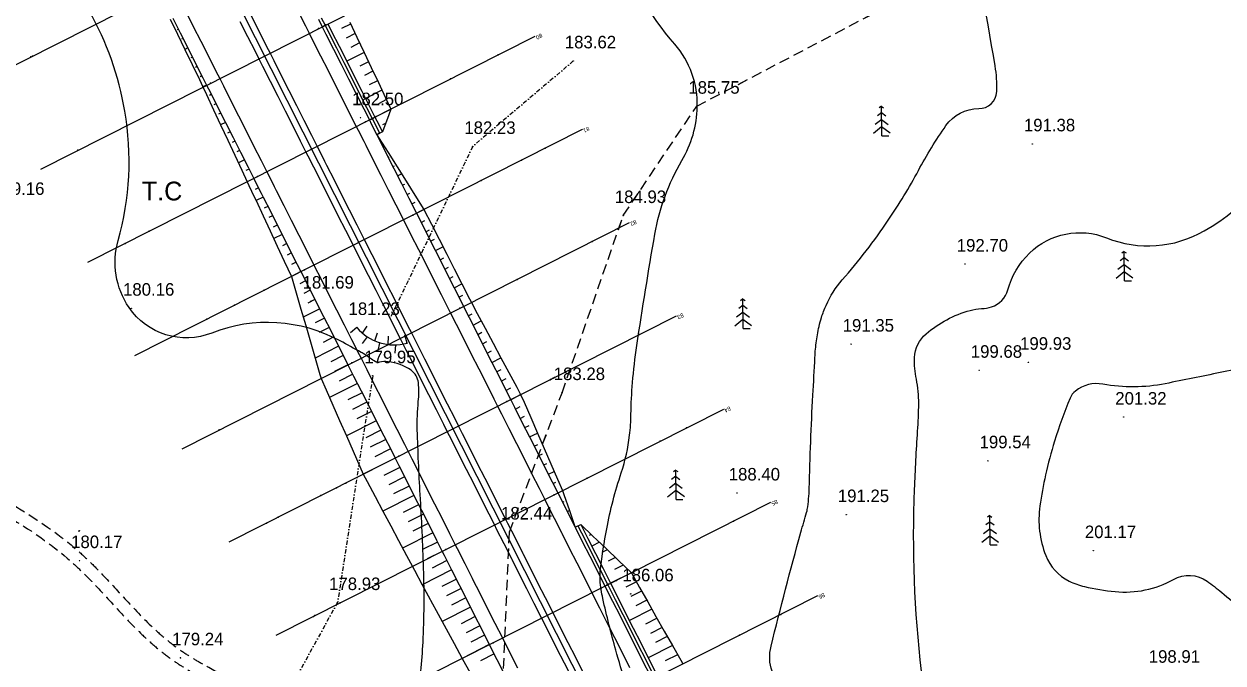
# Model space of a CAD drawing. Extents: x -83928 to -81707, y 15464 to 18601.
# Drawn here: x -82916.1 to -82629.2, y 16624.9 to 16777.8 of the extents above; entities that cross this region are included whole.
import ezdxf
from ezdxf.enums import TextEntityAlignment as Align

# ---------------------------------------------------------------- set-up
doc = ezdxf.new("R2010")
doc.units = 0
doc.header["$MEASUREMENT"] = 0
for name, pattern in [('ACAD_ISO03W100', [30, 12, -18]), ('INTERROMPU', [0.75, 0.5, -0.25]), ('TIRETPTx2', [2, 1, -0.5, 0, -0.5])]:
    doc.linetypes.add(name, pattern=pattern)
doc.layers.add('ACCE', color=4, linetype='INTERROMPU', lineweight=25)
for name, color, linetype in [('ALT', 7, 'Continuous'), ('ASSIETTE', 3, 'Continuous'), ('AXE_EN_PLAN', 1, 'Continuous'), ('CHAUSSEE_EXT', 5, 'Continuous'), ('CHAUSSEE_INT', 5, 'Continuous'), ('CNiv_1', 1, 'Continuous'), ('CONST', 7, 'Continuous'), ('ECOULEMENT', 160, 'ACAD_ISO03W100'), ('FONDS_DE_FOSSE', 4, 'Continuous'), ('FOSSES', 3, 'Continuous'), ('LIMITE', 40, 'INTERROMPU'), ('PLATE-FORME', 6, 'Continuous'), ('POINTS', 3, 'Continuous'), ('POINTS_PROFILS', 1, 'Continuous'), ('PROFILS', 7, 'Continuous'), ('Talus', 5, 'Continuous'), ('USL', 2, 'Continuous')]:
    doc.layers.add(name, color=color, linetype=linetype)

# ---------------------------------------------------------------- blocks, each defined once
blk = doc.blocks.new('T10')
at = {"layer": 'USL'}
for p, q in [((0.02, 3.53), (-0.26, 3.33)), ((-0.02, 3.53), (0.26, 3.33)), ((0, 0), (0, 3.5)), ((0.02, 1.94), (-0.77, 1.36)), ((0.02, 2.78), (-0.5, 2.4)), ((-0.02, 2.78), (0.5, 2.4)), ((-0.02, 1.94), (0.77, 1.36)), ((-1, 0.34), (-0.02, 1.1)), ((-0.02, 1.1), (1.01, 0.34)), ((0, 0), (0.83, 0))]:
    blk.add_line(p, q, dxfattribs=at)

msp = doc.modelspace()

# ---------------------------------------------------------------- linework, layer by layer
at = {"linetype": 'ByBlock', "extrusion": (0.000932032, -0.005533, 0.999984)}
for p, q in [((-82836.46, 16705.18, 193.14), (-82838, 16703.9, 193.14)), ((-82835.11, 16703.81, 193.14), (-82833.98, 16705.48, 193.14)), ((-82833.97, 16702.95, 193.13), (-82835.23, 16701.39, 193.12)), ((-82832.2, 16701.99, 193.12), (-82831.55, 16703.89, 193.13)), ((-82831.04, 16701.56, 193.08), (-82831.44, 16699.59, 193.11)), ((-82828.96, 16701.12, 193.11), (-82828.89, 16703.12, 193.13)), ((-82827.21, 16701.05, 193.11), (-82827.37, 16699.04, 193.1)), ((-82824.44, 16701.48, 193.06), (-82824.99, 16703.4, 193.12))]:
    msp.add_line(p, q, dxfattribs=at)
msp.add_arc((-82827.75, 16712.96, 23.51), 11.53, 219.8425, 285.9308, dxfattribs=at)
at = {"layer": 'ACCE', "linetype": 'INTERROMPU', "ltscale": 5}
for points, knots in [([(-82938.05, 16672.88, 193.07), (-82933.14, 16670.44, 193.03), (-82928.22, 16667.99, 192.98), (-82921.04, 16664.06, 192.91), (-82918.68, 16662.71, 192.89), (-82911.78, 16658.47, 192.82), (-82907.39, 16655.38, 192.77), (-82902.29, 16650.93, 192.7), (-82901.26, 16649.98, 192.68), (-82899.25, 16648.03, 192.65), (-82898.28, 16647.03, 192.64), (-82895.39, 16644.01, 192.59), (-82893.52, 16641.94, 192.56), (-82889.43, 16637.52, 192.5), (-82887.2, 16635.16, 192.46), (-82883.69, 16631.91, 192.41), (-82882.52, 16630.9, 192.39), (-82880.3, 16629.13, 192.37), (-82879.26, 16628.36, 192.35), (-82877.2, 16626.96, 192.33), (-82876.18, 16626.32, 192.32), (-82874.08, 16625.08, 192.3), (-82873, 16624.48, 192.29), (-82869.73, 16622.68, 192.26), (-82867.51, 16621.51, 192.23), (-82863.25, 16618.99, 192.19), (-82861.21, 16617.66, 192.17), (-82858.52, 16615.36, 192.13), (-82857.69, 16614.56, 192.12), (-82856.4, 16613.08, 192.1), (-82855.9, 16612.43, 192.09), (-82855, 16611.06, 192.07), (-82854.6, 16610.35, 192.06), (-82853.17, 16607.39, 192.02), (-82852.49, 16604.95, 191.99), (-82851.58, 16599.88, 191.92), (-82851.35, 16597.25, 191.89), (-82850.99, 16591.95, 191.83), (-82850.87, 16589.29, 191.79), (-82850.57, 16585.6, 191.75), (-82850.46, 16584.5, 191.74), (-82850.18, 16582.33, 191.71), (-82850.02, 16581.27, 191.69), (-82849.45, 16578.11, 191.66), (-82848.97, 16576.06, 191.63), (-82847.71, 16571.57, 191.57), (-82846.89, 16569.14, 191.54), (-82845.03, 16564.37, 191.48), (-82843.99, 16562.03, 191.44), (-82840.57, 16555.13, 191.35), (-82837.9, 16550.67, 191.29), (-82827.9, 16536.01, 191.08), (-82819.23, 16526.3, 190.94), (-82809.1, 16515.33, 190.77), (-82807.88, 16514.01, 190.75), (-82806.66, 16512.69, 190.73)], [0, 0, 0, 0, 16.117093, 16.117093, 24.124234, 24.124234, 40.138515, 40.138515, 44.323985, 44.323985, 48.509454, 48.509454, 56.880394, 56.880394, 66.702987, 66.702987, 71.398003, 71.398003, 75.29183, 75.29183, 78.834202, 78.834202, 82.376575, 82.376575, 89.461319, 89.461319, 96.546064, 96.546064, 100.00152, 100.00152, 102.45395, 102.45395, 104.90638, 104.90638, 112.368759, 112.368759, 119.831139, 119.831139, 127.293519, 127.293519, 130.535871, 130.535871, 133.778223, 133.778223, 140.262928, 140.262928, 148.255368, 148.255368, 156.247808, 156.247808, 172.232688, 172.232688, 210.222387, 210.222387, 215.405396, 215.405396, 215.405396, 215.405396]), ([(-82939.39, 16670.2, 193.05), (-82934.45, 16667.74, 193), (-82929.53, 16665.3, 192.96), (-82922.41, 16661.39, 192.89), (-82920.08, 16660.05, 192.86), (-82913.27, 16655.85, 192.79), (-82908.98, 16652.81, 192.74), (-82904.01, 16648.44, 192.67), (-82902.98, 16647.48, 192.66), (-82900.96, 16645.49, 192.63), (-82899.97, 16644.47, 192.61), (-82897.01, 16641.34, 192.57), (-82895.07, 16639.18, 192.53), (-82891.41, 16635.25, 192.47), (-82889.71, 16633.48, 192.45), (-82886.79, 16630.67, 192.4), (-82885.61, 16629.61, 192.39), (-82883.37, 16627.72, 192.36), (-82882.31, 16626.88, 192.35), (-82880.31, 16625.43, 192.32), (-82879.38, 16624.8, 192.31), (-82877.48, 16623.6, 192.29), (-82876.51, 16623.02, 192.28), (-82873.57, 16621.35, 192.25), (-82871.59, 16620.29, 192.23), (-82867.42, 16618, 192.19), (-82865.26, 16616.74, 192.17), (-82861.82, 16614.3, 192.13), (-82860.46, 16613.14, 192.11), (-82858.87, 16611.35, 192.08), (-82858.44, 16610.8, 192.08), (-82857.23, 16609.02, 192.05), (-82856.58, 16607.66, 192.03), (-82855.56, 16604.69, 191.99), (-82855.19, 16603.08, 191.97), (-82854.62, 16599.68, 191.93), (-82854.43, 16597.9, 191.91), (-82854.04, 16592.93, 191.85), (-82853.91, 16589.66, 191.81), (-82853.54, 16585.17, 191.75), (-82853.41, 16583.92, 191.74), (-82853.09, 16581.45, 191.71), (-82852.89, 16580.24, 191.69), (-82852.21, 16576.65, 191.65), (-82851.63, 16574.33, 191.62), (-82850.19, 16569.51, 191.55), (-82849.31, 16567.01, 191.52), (-82847.32, 16562.11, 191.46), (-82846.21, 16559.72, 191.42), (-82842.61, 16552.65, 191.33), (-82839.83, 16548.12, 191.26), (-82829.41, 16533.08, 191.05), (-82820.46, 16523.2, 190.9), (-82810.57, 16512.5, 190.74), (-82809.71, 16511.58, 190.73), (-82808.86, 16510.65, 190.72)], [0, 0, 0, 0, 16.205558, 16.205558, 24.298417, 24.298417, 40.484136, 40.484136, 44.869378, 44.869378, 49.254621, 49.254621, 58.025107, 58.025107, 65.280998, 65.280998, 69.900929, 69.900929, 73.748375, 73.748375, 76.898647, 76.898647, 80.048919, 80.048919, 86.349463, 86.349463, 93.787576, 93.787576, 99.757638, 99.757638, 102.250562, 102.250562, 107.577247, 107.577247, 112.903933, 112.903933, 118.230618, 118.230618, 127.327261, 127.327261, 130.866294, 130.866294, 134.405327, 134.405327, 141.483392, 141.483392, 149.451008, 149.451008, 157.418623, 157.418623, 173.353854, 173.353854, 211.783546, 211.783546, 215.405396, 215.405396, 215.405396, 215.405396])]:
    msp.add_open_spline(points, degree=3, knots=knots, dxfattribs=at)
at = {"layer": 'ASSIETTE'}
for points in [[(-82881.12, 16778.97), (-82879.38, 16775.36), (-82877.65, 16771.76), (-82875.91, 16768.15), (-82874.17, 16764.55), (-82873.3, 16762.75), (-82872.46, 16760.93), (-82870.76, 16757.31), (-82869.07, 16753.68), (-82867.37, 16750.06), (-82865.68, 16746.43), (-82863.98, 16742.81), (-82862.71, 16740.09), (-82862.29, 16739.18), (-82861.03, 16736.5), (-82861.03, 16736.5), (-82860.59, 16735.56), (-82858.9, 16731.93), (-82857.21, 16728.3), (-82855.52, 16724.68), (-82853.83, 16721.05), (-82852.13, 16717.42), (-82850.99, 16713.52), (-82849.86, 16709.61), (-82848.72, 16705.7), (-82847.58, 16701.8), (-82846.44, 16697.89), (-82845.3, 16693.98), (-82845.02, 16693.01), (-82843.81, 16690.26), (-82842.2, 16686.59), (-82840.59, 16682.92), (-82838.98, 16679.26), (-82837.36, 16675.59), (-82835.75, 16671.92), (-82834.95, 16670.09), (-82834, 16668.32), (-82832.12, 16664.79), (-82830.24, 16661.26), (-82828.36, 16657.73), (-82826.48, 16654.2), (-82824.6, 16650.67), (-82823.18, 16648.02), (-82822.71, 16647.14), (-82820.81, 16643.62), (-82818.9, 16640.1), (-82818.81, 16639.92), (-82818.81, 16639.92), (-82817, 16636.58), (-82815.1, 16633.06), (-82813.2, 16629.54), (-82811.3, 16626.02), (-82809.33, 16622.53)], [(-82838.17, 16778.26), (-82836.46, 16774.65), (-82834.75, 16771.03), (-82833.03, 16767.41), (-82831.32, 16763.8), (-82829.61, 16760.18), (-82828.32, 16757.47), (-82828.84, 16756.09), (-82830.36, 16752.01), (-82831.7, 16751.33), (-82831.14, 16750.44), (-82829, 16747.04), (-82826.85, 16743.65), (-82824.71, 16740.25), (-82822.57, 16736.85), (-82820.43, 16733.45), (-82818.61, 16729.89), (-82816.79, 16726.32), (-82814.97, 16722.76), (-82813.15, 16719.2), (-82811.34, 16715.63), (-82809.52, 16712.07), (-82809.06, 16711.18), (-82807.65, 16708.53), (-82805.76, 16705), (-82803.87, 16701.48), (-82801.99, 16697.95), (-82800.1, 16694.42), (-82798.21, 16690.89), (-82797.27, 16689.13), (-82796.47, 16687.29), (-82794.87, 16683.62), (-82793.27, 16679.94), (-82791.67, 16676.27), (-82790.08, 16672.6), (-82788.48, 16668.92), (-82787.28, 16666.17), (-82786.95, 16665.21), (-82785.62, 16661.4), (-82784.29, 16657.59), (-82784.23, 16657.4), (-82782.89, 16658.08), (-82779.98, 16655.29), (-82776.91, 16652.36), (-82773.85, 16649.43), (-82770.78, 16646.49), (-82768.81, 16643.01), (-82766.84, 16639.52), (-82764.88, 16636.03), (-82762.91, 16632.55), (-82760.94, 16629.06), (-82758.97, 16625.57), (-82758.47, 16624.7)]]:
    msp.add_lwpolyline(points, dxfattribs=at)
at = {"layer": 'AXE_EN_PLAN'}
msp.add_lwpolyline([(-83020.09, 17089.73), (-82519.61, 16099.44)], dxfattribs=at)
at = {"layer": 'CHAUSSEE_EXT'}
for points in [[(-82877.42, 16780.83), (-82875.62, 16777.26), (-82873.81, 16773.69), (-82872.01, 16770.12), (-82870.2, 16766.56), (-82869.3, 16764.77), (-82868.4, 16762.99), (-82866.6, 16759.42), (-82864.79, 16755.85), (-82862.99, 16752.28), (-82861.18, 16748.71), (-82859.38, 16745.14), (-82858.03, 16742.46), (-82857.57, 16741.57), (-82856.24, 16738.93), (-82856.24, 16738.92), (-82855.77, 16738), (-82853.97, 16734.43), (-82852.16, 16730.86), (-82850.36, 16727.29), (-82848.55, 16723.72), (-82846.75, 16720.15), (-82844.94, 16716.58), (-82843.14, 16713.01), (-82841.34, 16709.44), (-82839.53, 16705.87), (-82837.73, 16702.3), (-82835.92, 16698.73), (-82835.47, 16697.83), (-82834.12, 16695.16), (-82832.31, 16691.59), (-82830.51, 16688.02), (-82828.71, 16684.45), (-82826.9, 16680.88), (-82825.1, 16677.31), (-82824.2, 16675.52), (-82823.29, 16673.74), (-82821.49, 16670.17), (-82819.69, 16666.6), (-82817.88, 16663.03), (-82816.08, 16659.46), (-82814.27, 16655.89), (-82812.92, 16653.21), (-82812.47, 16652.32), (-82810.66, 16648.75), (-82808.86, 16645.18), (-82808.77, 16645), (-82808.77, 16644.99), (-82807.06, 16641.61), (-82805.25, 16638.04), (-82803.45, 16634.47), (-82801.64, 16630.9), (-82799.84, 16627.33), (-82798.03, 16623.76)], [(-82850.59, 16780.95), (-82848.78, 16777.38), (-82847.88, 16775.6), (-82846.98, 16773.81), (-82845.18, 16770.24), (-82843.37, 16766.67), (-82841.57, 16763.1), (-82839.76, 16759.53), (-82837.96, 16755.96), (-82836.61, 16753.28), (-82836.15, 16752.39), (-82834.82, 16749.75), (-82834.82, 16749.75), (-82834.35, 16748.82), (-82832.55, 16745.25), (-82830.74, 16741.68), (-82828.94, 16738.11), (-82827.13, 16734.54), (-82825.33, 16730.97), (-82823.52, 16727.4), (-82821.72, 16723.83), (-82819.92, 16720.26), (-82818.11, 16716.69), (-82816.31, 16713.12), (-82814.5, 16709.55), (-82814.05, 16708.66), (-82812.7, 16705.98), (-82810.9, 16702.41), (-82809.09, 16698.84), (-82807.29, 16695.27), (-82805.48, 16691.7), (-82803.68, 16688.13), (-82802.78, 16686.35), (-82801.87, 16684.56), (-82800.07, 16680.99), (-82798.27, 16677.42), (-82796.46, 16673.85), (-82794.66, 16670.28), (-82792.85, 16666.71), (-82791.5, 16664.03), (-82791.05, 16663.14), (-82789.24, 16659.57), (-82787.44, 16656), (-82787.35, 16655.82), (-82787.35, 16655.82), (-82785.64, 16652.43), (-82783.83, 16648.86), (-82782.03, 16645.29), (-82780.22, 16641.72), (-82778.42, 16638.15), (-82776.61, 16634.58), (-82774.81, 16631.01), (-82773.01, 16627.44), (-82771.2, 16623.87)]]:
    msp.add_lwpolyline(points, dxfattribs=at)
at = {"layer": 'CHAUSSEE_INT'}
for points in [[(-82861.76, 16779.78), (-82859.96, 16776.21), (-82858.15, 16772.64), (-82857.25, 16770.86), (-82856.35, 16769.07), (-82854.55, 16765.5), (-82852.74, 16761.93), (-82850.94, 16758.36), (-82849.13, 16754.79), (-82847.33, 16751.22), (-82845.98, 16748.55), (-82845.53, 16747.65), (-82844.19, 16745.01), (-82844.19, 16745.01), (-82843.72, 16744.08), (-82841.92, 16740.51), (-82840.11, 16736.94), (-82838.31, 16733.37), (-82836.5, 16729.8), (-82834.7, 16726.23), (-82832.9, 16722.66), (-82831.09, 16719.09), (-82829.29, 16715.52), (-82827.48, 16711.95), (-82825.68, 16708.38), (-82823.87, 16704.81), (-82823.42, 16703.92), (-82822.07, 16701.24), (-82820.27, 16697.67), (-82818.46, 16694.1), (-82816.66, 16690.53), (-82814.85, 16686.96), (-82813.05, 16683.39), (-82812.15, 16681.61), (-82811.25, 16679.82), (-82809.44, 16676.25), (-82807.64, 16672.68), (-82805.83, 16669.11), (-82804.03, 16665.54), (-82802.22, 16661.97), (-82800.87, 16659.3), (-82800.42, 16658.4), (-82798.62, 16654.83), (-82796.81, 16651.26), (-82796.72, 16651.09), (-82796.72, 16651.08), (-82795.01, 16647.69), (-82793.2, 16644.12), (-82791.4, 16640.55), (-82789.59, 16636.98), (-82787.79, 16633.41), (-82785.99, 16629.84), (-82784.18, 16626.27), (-82782.38, 16622.7)], [(-82864.44, 16778.43), (-82862.64, 16774.86), (-82860.83, 16771.29), (-82859.93, 16769.51), (-82859.03, 16767.72), (-82857.22, 16764.15), (-82855.42, 16760.58), (-82853.62, 16757.01), (-82851.81, 16753.44), (-82850.01, 16749.87), (-82848.65, 16747.19), (-82848.2, 16746.3), (-82846.87, 16743.66), (-82846.87, 16743.66), (-82846.4, 16742.73), (-82844.59, 16739.16), (-82842.79, 16735.59), (-82840.99, 16732.02), (-82839.18, 16728.45), (-82837.38, 16724.88), (-82835.57, 16721.31), (-82833.77, 16717.74), (-82831.96, 16714.17), (-82830.16, 16710.6), (-82828.36, 16707.03), (-82826.55, 16703.46), (-82826.1, 16702.57), (-82824.75, 16699.89), (-82822.94, 16696.32), (-82821.14, 16692.75), (-82819.34, 16689.18), (-82817.53, 16685.61), (-82815.73, 16682.04), (-82814.82, 16680.26), (-82813.92, 16678.47), (-82812.12, 16674.9), (-82810.31, 16671.33), (-82808.51, 16667.76), (-82806.71, 16664.19), (-82804.9, 16660.62), (-82803.55, 16657.94), (-82803.1, 16657.05), (-82801.29, 16653.48), (-82799.49, 16649.91), (-82799.4, 16649.73), (-82799.4, 16649.73), (-82797.68, 16646.34), (-82795.88, 16642.77), (-82794.08, 16639.2), (-82792.27, 16635.63), (-82790.47, 16632.06), (-82788.66, 16628.49), (-82786.86, 16624.92), (-82785.06, 16621.35)]]:
    msp.add_lwpolyline(points, dxfattribs=at)
at = {"layer": 'CNiv_1'}
for points, elevation in [([(-82772.19, 16620.03, -0.004411), (-82774.5, 16628, -0.01321), (-82777.6, 16640.32, -0.037507), (-82778.25, 16644.75, -0.049748), (-82778.17, 16647.45, -0.013864), (-82776.67, 16657, -0.034716), (-82773.19, 16670.41, 0.052317), (-82771.2, 16679.4, 0.024209), (-82770.87, 16684.42, -0.016044), (-82770.5, 16692, -0.017103), (-82769.47, 16700.87, -0.005648), (-82765.14, 16727.57, -0.090359), (-82758.68, 16745.14, 0.127444), (-82755, 16758, 0.1878), (-82760.4, 16772.99, -0.106547), (-82773.67, 16797, -0.011347), (-82781.67, 16825.96, -0.041879), (-82783, 16834, -0.030743), (-82783.55, 16864.01, 0.025075), (-82783.8, 16900.8, 0.00022), (-82784.66, 16915.81, 0.000581), (-82785, 16921.5, 0.003092), (-82785.58, 16930.24, 0.00144), (-82787, 16949, 0.072815)], 185), ([(-82737.11, 16622.92, -0.077079), (-82737.67, 16625.89, -0.068285), (-82737.35, 16628.93, -0.007384), (-82730.2, 16656.2, -0.004687), (-82728.83, 16660.96, 0.03191), (-82728.67, 16661.67, 0.034808), (-82728.2, 16666.7, -0.007879), (-82727.33, 16689, -0.000235), (-82726.83, 16698.09, -0.001517), (-82726.75, 16699.5, -0.021981), (-82726.54, 16701.49, -0.011041), (-82725.86, 16705.43, -0.032038), (-82725.28, 16707.6, -0.023218), (-82724.17, 16710.5, -0.075928), (-82720.3, 16716.59, 0.03025), (-82709.29, 16730.86, 0.026244), (-82702.08, 16742.76, -0.028974), (-82695.5, 16753.5, -0.247709), (-82687.64, 16757.57, 0.404748), (-82683.33, 16761.67, 0.05208), (-82683.72, 16767.8, 0.008003), (-82691, 16807, 0.000554)], 190), ([(-82822, 16616, 0.025406), (-82820.63, 16629.87, 0.020075), (-82820.5, 16647.5, 0.00671), (-82821.32, 16665.23, -0.007707), (-82822, 16680.67, -0.031969), (-82821.76, 16687.49, 0.048536), (-82821.75, 16692, 0.221565), (-82823.48, 16694.95, 0.124621), (-82829, 16697, 0.085484), (-82831.04, 16696.87, -0.184964), (-82832, 16697, -0.038011), (-82833.24, 16697.8, 0.026379), (-82835, 16699, 0.01136), (-82835.41, 16699.23, 0.000915), (-82840.5, 16702, 0.220754), (-82871.17, 16703.88, -0.349703), (-82891, 16710, -0.221758), (-82893.61, 16725.99, 0.111635), (-82892, 16757, 0.085617), (-82900.51, 16780.96, -0.142844)], 180), ([(-82701.32, 16622.95, -0.039336), (-82703, 16666.5, -0.006663), (-82702.26, 16680.39, 0.014015), (-82702, 16687, 0.05377), (-82702.56, 16692.8, -0.060176), (-82703, 16698, -0.210615), (-82700.25, 16703.68, -0.107991), (-82689.71, 16709.29, -0.058117), (-82686.98, 16709.72, 0.066011), (-82684.57, 16710.14, 0.255689), (-82680.68, 16714.2, -0.134634), (-82675.5, 16723, -0.296438), (-82657.03, 16726.65, 0.230698), (-82633.67, 16728.33, 0.163859), (-82611.11, 16754.03, 0.18184)], 195), ([(-82617, 16697, 0.002114), (-82629.83, 16694.41, -0.002058), (-82643, 16691.75, -0.094013), (-82657.93, 16691.63, 0.215084), (-82664.5, 16690, 0.127775), (-82665.79, 16688.31, 0.024426), (-82669.5, 16678, 0.018758), (-82671.65, 16669.91, 0.020841), (-82673, 16662.5, 0.128099), (-82671.62, 16650.63, 0.187445), (-82666, 16644.5, 0.05888), (-82662.32, 16643.19, 0.030891), (-82655, 16642, 0.154223), (-82641.03, 16644.92, -0.289999), (-82633, 16644.5, -0.020074), (-82629.5, 16641.8, -0.006837), (-82619.67, 16633.33, -0.00581)], 200)]:
    msp.add_lwpolyline(points, format="xyb", dxfattribs=dict(at, elevation=elevation))
at = {"layer": 'ECOULEMENT', "linetype": 'TIRETPTx2', "extrusion": (0.000932032, -0.005533, 0.999984)}
for p, q in [((-82784.69, 16768.98, 193.75), (-82808.75, 16748.51, 193.58)), ((-82784.69, 16768.98, 193.75), (-82808.75, 16748.51, 193.58)), ((-82808.75, 16748.51, 193.58), (-82828.48, 16707.5, 7.36)), ((-82832.68, 16693.64, 192.99), (-82841.11, 16639.36, 192.7)), ((-82841.11, 16639.36, 192.7), (-82856.78, 16611.03, 192.56))]:
    msp.add_line(p, q, dxfattribs=at)
at = {"layer": 'FONDS_DE_FOSSE'}
for points in [[(-82881.12, 16778.97), (-82879.38, 16775.36), (-82877.65, 16771.76), (-82875.91, 16768.15), (-82874.17, 16764.55), (-82873.3, 16762.75), (-82872.46, 16760.93), (-82870.76, 16757.31), (-82869.07, 16753.68), (-82867.37, 16750.06), (-82865.68, 16746.43), (-82863.98, 16742.81), (-82862.71, 16740.09), (-82862.29, 16739.18), (-82861.03, 16736.5), (-82861.03, 16736.5), (-82860.59, 16735.56), (-82858.9, 16731.93), (-82857.21, 16728.3), (-82855.52, 16724.68), (-82853.83, 16721.05), (-82852.13, 16717.42), (-82850.99, 16713.52), (-82849.86, 16709.61), (-82848.72, 16705.7), (-82847.58, 16701.8), (-82846.44, 16697.89), (-82845.3, 16693.98), (-82845.02, 16693.01), (-82843.81, 16690.26), (-82842.2, 16686.59), (-82840.59, 16682.92), (-82838.98, 16679.26), (-82837.36, 16675.59), (-82835.75, 16671.92), (-82834.95, 16670.09), (-82834, 16668.32), (-82832.12, 16664.79), (-82830.24, 16661.26), (-82828.36, 16657.73), (-82826.48, 16654.2), (-82824.6, 16650.67), (-82823.18, 16648.02), (-82822.71, 16647.14), (-82820.81, 16643.62), (-82818.9, 16640.1), (-82818.81, 16639.92), (-82818.81, 16639.92), (-82817, 16636.58), (-82815.1, 16633.06), (-82813.2, 16629.54), (-82811.3, 16626.02), (-82809.33, 16622.53)], [(-82844.99, 16779.3), (-82844.09, 16777.51), (-82843.19, 16775.73), (-82841.38, 16772.16), (-82839.58, 16768.59), (-82837.77, 16765.02), (-82835.97, 16761.45), (-82834.17, 16757.88), (-82832.81, 16755.2), (-82832.36, 16754.31), (-82831.03, 16751.67), (-82831.7, 16751.33), (-82831.14, 16750.44), (-82829, 16747.04), (-82826.85, 16743.65), (-82824.71, 16740.25), (-82822.57, 16736.85), (-82820.43, 16733.45), (-82818.61, 16729.89), (-82816.79, 16726.32), (-82814.97, 16722.76), (-82813.15, 16719.2), (-82811.34, 16715.63), (-82809.52, 16712.07), (-82809.06, 16711.18), (-82807.65, 16708.53), (-82805.76, 16705), (-82803.87, 16701.48), (-82801.99, 16697.95), (-82800.1, 16694.42), (-82798.21, 16690.89), (-82797.27, 16689.13), (-82796.47, 16687.29), (-82794.87, 16683.62), (-82793.27, 16679.94), (-82791.67, 16676.27), (-82790.08, 16672.6), (-82788.48, 16668.92), (-82787.28, 16666.17), (-82786.95, 16665.21), (-82785.62, 16661.4), (-82784.29, 16657.59), (-82784.23, 16657.4), (-82783.56, 16657.74), (-82781.84, 16654.35), (-82780.04, 16650.78), (-82778.23, 16647.21), (-82776.43, 16643.64), (-82774.63, 16640.07), (-82772.82, 16636.5), (-82771.02, 16632.93), (-82769.21, 16629.36), (-82767.41, 16625.79), (-82765.6, 16622.22)]]:
    msp.add_lwpolyline(points, dxfattribs=at)
at = {"layer": 'FOSSES'}
for points in [[(-82881.12, 16778.97), (-82879.38, 16775.36), (-82877.65, 16771.76), (-82875.91, 16768.15), (-82874.17, 16764.55), (-82873.3, 16762.75), (-82872.46, 16760.93), (-82870.76, 16757.31), (-82869.07, 16753.68), (-82867.37, 16750.06), (-82865.68, 16746.43), (-82863.98, 16742.81), (-82862.71, 16740.09), (-82862.29, 16739.18), (-82861.03, 16736.5), (-82861.03, 16736.5), (-82860.59, 16735.56), (-82858.9, 16731.93), (-82857.21, 16728.3), (-82855.52, 16724.68), (-82853.83, 16721.05), (-82852.13, 16717.42), (-82850.99, 16713.52), (-82849.86, 16709.61), (-82848.72, 16705.7), (-82847.58, 16701.8), (-82846.44, 16697.89), (-82845.3, 16693.98), (-82845.02, 16693.01), (-82843.81, 16690.26), (-82842.2, 16686.59), (-82840.59, 16682.92), (-82838.98, 16679.26), (-82837.36, 16675.59), (-82835.75, 16671.92), (-82834.95, 16670.09), (-82834, 16668.32), (-82832.12, 16664.79), (-82830.24, 16661.26), (-82828.36, 16657.73), (-82826.48, 16654.2), (-82824.6, 16650.67), (-82823.18, 16648.02), (-82822.71, 16647.14), (-82820.81, 16643.62), (-82818.9, 16640.1), (-82818.81, 16639.92), (-82818.81, 16639.92), (-82817, 16636.58), (-82815.1, 16633.06), (-82813.2, 16629.54), (-82811.3, 16626.02), (-82809.33, 16622.53)], [(-82843.42, 16777.85), (-82842.52, 16776.07), (-82840.71, 16772.5), (-82838.91, 16768.93), (-82837.1, 16765.36), (-82835.3, 16761.79), (-82833.5, 16758.22), (-82832.14, 16755.54), (-82831.69, 16754.65), (-82830.36, 16752.01), (-82831.7, 16751.33), (-82831.14, 16750.44), (-82829, 16747.04), (-82826.85, 16743.65), (-82824.71, 16740.25), (-82822.57, 16736.85), (-82820.43, 16733.45), (-82818.61, 16729.89), (-82816.79, 16726.32), (-82814.97, 16722.76), (-82813.15, 16719.2), (-82811.34, 16715.63), (-82809.52, 16712.07), (-82809.06, 16711.18), (-82807.65, 16708.53), (-82805.76, 16705), (-82803.87, 16701.48), (-82801.99, 16697.95), (-82800.1, 16694.42), (-82798.21, 16690.89), (-82797.27, 16689.13), (-82796.47, 16687.29), (-82794.87, 16683.62), (-82793.27, 16679.94), (-82791.67, 16676.27), (-82790.08, 16672.6), (-82788.48, 16668.92), (-82787.28, 16666.17), (-82786.95, 16665.21), (-82785.62, 16661.4), (-82784.29, 16657.59), (-82784.23, 16657.4), (-82782.89, 16658.08), (-82781.17, 16654.69), (-82779.37, 16651.12), (-82777.56, 16647.55), (-82775.76, 16643.98), (-82773.96, 16640.41), (-82772.15, 16636.84), (-82770.35, 16633.27), (-82768.54, 16629.7), (-82766.74, 16626.13), (-82764.94, 16622.56)]]:
    msp.add_lwpolyline(points, dxfattribs=at)
at = {"layer": 'LIMITE', "linetype": 'INTERROMPU', "ltscale": 5, "extrusion": (0.000932032, -0.005533, 0.999984)}
for p, q in [((-82755.14, 16758.15, 192.56), (-82700.18, 16786.98, 192.67)), ((-82772.73, 16731.97, 192.43), (-82755.14, 16758.15, 192.56)), ((-82787.35, 16689.6, 192.21), (-82772.73, 16731.97, 192.43)), ((-82799.97, 16656.24, 192.04), (-82787.35, 16689.6, 192.21)), ((-82802.62, 16593.63, 191.7), (-82799.97, 16656.24, 192.04))]:
    msp.add_line(p, q, dxfattribs=at)
at = {"layer": 'LIMITE', "linetype": 'INTERROMPU', "ltscale": 5, "extrusion": (0.000932032, -0.005533, 0.999984), "elevation": 22.71}
msp.add_lwpolyline([(-82802.76, 16594.01), (-82800.11, 16656.62), (-82787.5, 16689.98), (-82772.87, 16732.35), (-82755.28, 16758.53), (-82700.33, 16787.37), (-82691.39, 16807.55), (-82687.54, 16864.96)], dxfattribs=at)
at = {"layer": 'LIMITE', "linetype": 'INTERROMPU', "ltscale": 5}
msp.add_spline([(-82589.91, 16450.62, 189.03), (-82582.37, 16505.99, 189.33), (-82605.7, 16551.18, 189.6), (-82649.93, 16541.04, 189.59), (-82706.52, 16584.57, 189.88), (-82665.36, 16582.04, 191.13), (-82554.88, 16606.44, 191.07), (-82571.19, 16622.5, 191.32), (-82571.05, 16629.84, 191.34)], degree=3, dxfattribs=at)
at = {"layer": 'PLATE-FORME'}
for points in [[(-82880.54, 16779.26), (-82878.74, 16775.69), (-82876.94, 16772.12), (-82875.13, 16768.55), (-82873.33, 16764.98), (-82872.43, 16763.19), (-82871.52, 16761.41), (-82869.72, 16757.84), (-82867.91, 16754.27), (-82866.11, 16750.7), (-82864.31, 16747.13), (-82862.5, 16743.56), (-82861.15, 16740.88), (-82860.7, 16739.99), (-82859.36, 16737.35), (-82859.36, 16737.35), (-82858.89, 16736.42), (-82857.09, 16732.85), (-82855.29, 16729.28), (-82853.48, 16725.71), (-82851.68, 16722.14), (-82849.87, 16718.57), (-82848.07, 16715), (-82846.26, 16711.43), (-82844.46, 16707.86), (-82842.66, 16704.29), (-82840.85, 16700.72), (-82839.05, 16697.15), (-82838.6, 16696.25), (-82837.24, 16693.58), (-82835.44, 16690.01), (-82833.63, 16686.44), (-82831.83, 16682.87), (-82830.03, 16679.3), (-82828.22, 16675.73), (-82827.32, 16673.94), (-82826.42, 16672.16), (-82824.61, 16668.59), (-82822.81, 16665.02), (-82821, 16661.45), (-82819.2, 16657.88), (-82817.4, 16654.31), (-82816.04, 16651.63), (-82815.59, 16650.74), (-82813.79, 16647.17), (-82811.98, 16643.6), (-82811.89, 16643.42), (-82811.89, 16643.42), (-82810.18, 16640.03), (-82808.38, 16636.46), (-82806.57, 16632.89), (-82804.77, 16629.32), (-82802.96, 16625.75), (-82801.16, 16622.18)], [(-82845.66, 16778.96), (-82844.76, 16777.17), (-82843.86, 16775.39), (-82842.05, 16771.82), (-82840.25, 16768.25), (-82838.44, 16764.68), (-82836.64, 16761.11), (-82834.83, 16757.54), (-82833.48, 16754.86), (-82833.03, 16753.97), (-82831.7, 16751.33), (-82831.7, 16751.33), (-82831.23, 16750.4), (-82829.42, 16746.83), (-82827.62, 16743.26), (-82825.81, 16739.69), (-82824.01, 16736.12), (-82822.21, 16732.55), (-82820.4, 16728.98), (-82818.6, 16725.41), (-82816.79, 16721.84), (-82814.99, 16718.27), (-82813.18, 16714.7), (-82811.38, 16711.13), (-82810.93, 16710.24), (-82809.58, 16707.56), (-82807.77, 16703.99), (-82805.97, 16700.42), (-82804.16, 16696.85), (-82802.36, 16693.28), (-82800.55, 16689.71), (-82799.65, 16687.92), (-82798.75, 16686.14), (-82796.95, 16682.57), (-82795.14, 16679), (-82793.34, 16675.43), (-82791.53, 16671.86), (-82789.73, 16668.29), (-82788.38, 16665.61), (-82787.92, 16664.72), (-82786.12, 16661.15), (-82784.32, 16657.58), (-82784.23, 16657.4), (-82784.22, 16657.4), (-82782.51, 16654.01), (-82780.71, 16650.44), (-82778.9, 16646.87), (-82777.1, 16643.3), (-82775.3, 16639.73), (-82773.49, 16636.16), (-82771.69, 16632.59), (-82769.88, 16629.02), (-82768.08, 16625.45), (-82766.27, 16621.88)]]:
    msp.add_lwpolyline(points, dxfattribs=at)
at = {"layer": 'POINTS', "extrusion": (0.002059, -0.012217, 0.999923)}
for centre in [(-82784.92, 16768.02, -182.42), (-82755.36, 16757.17, -182.42), (-82835.82, 16754.42, -182.42), (-82808.97, 16747.54, -182.42), (-82675.05, 16748.16, -182.42), (-82772.95, 16731, -182.42), (-82691.12, 16719.39, -182.42), (-82890.65, 16708.83, -182.42), (-82847.68, 16710.52, -182.42), (-82836.68, 16704.21, -182.42), (-82831.26, 16700.59, -182.42), (-82824.66, 16700.51, -182.42), (-82718.42, 16700.23, -182.42), (-82675.96, 16695.89, -182.42), (-82832.9, 16692.67, -182.42), (-82687.76, 16693.97, -182.42), (-82787.57, 16688.63, -182.42), (-82653.18, 16682.77, -182.42), (-82685.65, 16672.31, -182.42), (-82745.69, 16664.6, -182.42), (-82719.58, 16659.43, -182.42), (-82903.19, 16655.48, -182.42), (-82903.12, 16655.56, -182.42), (-82903.11, 16655.57, -182.42), (-82800.19, 16655.26, -182.42), (-82903.07, 16648.42, -182.42), (-82660.46, 16650.81, -182.42), (-82771.15, 16640.47, -182.42), (-82841.33, 16638.38, -182.42), (-82878.89, 16625.16, -182.42)]:
    msp.add_circle(centre, 0.05, dxfattribs=at)
at = {"layer": 'POINTS_PROFILS'}
for p in [(-82845.65, 16776.72), (-82844.76, 16777.17), (-82844.31, 16777.4), (-82843.87, 16777.63), (-82847.88, 16775.6), (-82914.49, 16769.94), (-82914.11, 16770.13), (-82858.59, 16770.18), (-82857.25, 16770.86), (-82802.69, 16770.42), (-82859.93, 16769.51), (-82869.3, 16764.77), (-82814.03, 16764.69), (-82873.3, 16762.75), (-82872.43, 16763.19), (-82871.53, 16763.64), (-82831.89, 16755.66), (-82828.32, 16757.47), (-82836.61, 16753.28), (-82834.37, 16754.41), (-82833.48, 16754.86), (-82833.04, 16755.09), (-82832.59, 16755.31), (-82832.14, 16755.54), (-82903.22, 16747.63), (-82848.65, 16747.19), (-82847.32, 16747.87), (-82845.98, 16748.55), (-82791.41, 16748.11), (-82797.09, 16745.24), (-82860.26, 16741.33), (-82858.03, 16742.46), (-82862.71, 16740.09), (-82861.15, 16740.88), (-82806.7, 16740.38), (-82820.43, 16733.45), (-82825.33, 16730.97), (-82823.1, 16732.1), (-82822.21, 16732.55), (-82886.18, 16728.23), (-82891.94, 16725.32), (-82837.38, 16724.88), (-82836.04, 16725.56), (-82834.7, 16726.23), (-82780.14, 16725.8), (-82849.87, 16718.57), (-82848.98, 16719.02), (-82846.75, 16720.15), (-82852.13, 16717.42), (-82798.11, 16716.72), (-82858.62, 16714.14), (-82865.77, 16710.53), (-82811.82, 16709.79), (-82810.93, 16710.24), (-82809.06, 16711.18), (-82872.36, 16707.2), (-82814.05, 16708.66), (-82823.42, 16703.92), (-82880.66, 16703.01), (-82826.1, 16702.57), (-82824.76, 16703.25), (-82768.86, 16703.49), (-82838.6, 16696.25), (-82837.7, 16696.71), (-82835.47, 16697.83), (-82845.02, 16693.01), (-82790.23, 16692.69), (-82789.98, 16692.81), (-82789.51, 16693.05), (-82789.14, 16693.24), (-82800.54, 16687.47), (-82799.65, 16687.92), (-82797.27, 16689.13), (-82802.78, 16686.35), (-82812.15, 16681.61), (-82757.58, 16681.17), (-82869.39, 16680.69), (-82814.82, 16680.26), (-82813.49, 16680.93), (-82824.2, 16675.52), (-82763.87, 16678), (-82827.32, 16673.94), (-82826.43, 16674.39), (-82834.95, 16670.09), (-82841.38, 16666.84), (-82839.13, 16667.97), (-82781.36, 16669.16), (-82845.1, 16664.96), (-82791.5, 16664.03), (-82789.27, 16665.16), (-82788.38, 16665.61), (-82787.28, 16666.17), (-82858.11, 16658.38), (-82855.31, 16659.8), (-82802.21, 16658.62), (-82800.87, 16659.3), (-82746.31, 16658.86), (-82803.55, 16657.94), (-82812.92, 16653.21), (-82816.04, 16651.63), (-82815.15, 16652.08), (-82823.18, 16648.02), (-82776.21, 16643.75), (-82775.76, 16643.98), (-82774.35, 16644.69), (-82770.78, 16646.49), (-82770.77, 16646.5), (-82780.22, 16641.72), (-82777.99, 16642.85), (-82777.1, 16643.3), (-82776.65, 16643.53), (-82840.5, 16639.27), (-82846.83, 16636.07), (-82846.5, 16636.24), (-82792.27, 16635.63), (-82790.93, 16636.31), (-82789.59, 16636.98), (-82735.03, 16636.55), (-82804.77, 16629.32), (-82803.87, 16629.77), (-82801.64, 16630.9), (-82744.88, 16631.57), (-82811.3, 16626.02)]:
    msp.add_point(p, dxfattribs=at)
at = {"layer": 'PROFILS'}
for points in [[(-82923.42, 16765.43), (-82816.32, 16819.56)], [(-82912.14, 16743.12), (-82805.04, 16797.25)], [(-82900.86, 16720.81), (-82793.77, 16774.93)], [(-82889.59, 16698.49), (-82782.49, 16752.62)], [(-82878.31, 16676.18), (-82771.21, 16730.31)], [(-82867.04, 16653.87), (-82759.94, 16708)], [(-82855.76, 16631.56), (-82748.66, 16685.68)], [(-82844.48, 16609.24), (-82737.38, 16663.37)], [(-82833.21, 16586.93), (-82726.11, 16641.06)]]:
    msp.add_lwpolyline(points, dxfattribs=at)
at = {"layer": 'Talus'}
for points in [[(-82879.19, 16776.58), (-82879.5, 16776.42)], [(-82837.96, 16777.81), (-82840.13, 16776.71)], [(-82878.06, 16774.35), (-82878.4, 16774.18)], [(-82836.89, 16775.55), (-82839.03, 16774.47)], [(-82835.82, 16773.29), (-82837.93, 16772.22)], [(-82876.94, 16772.12), (-82877.65, 16771.76)], [(-82834.75, 16771.03), (-82838.91, 16768.93)], [(-82875.81, 16769.89), (-82876.18, 16769.69)], [(-82874.68, 16767.65), (-82875.08, 16767.45)], [(-82833.68, 16768.77), (-82835.73, 16767.73)], [(-82873.55, 16765.42), (-82873.97, 16765.21)], [(-82832.61, 16766.51), (-82834.63, 16765.49)], [(-82831.53, 16764.25), (-82833.53, 16763.24)], [(-82872.43, 16763.19), (-82873.3, 16762.75)], [(-82830.46, 16761.99), (-82834.4, 16760)], [(-82871.3, 16760.96), (-82871.77, 16760.72)], [(-82870.17, 16758.73), (-82870.68, 16758.47)], [(-82829.39, 16759.73), (-82831.33, 16758.75)], [(-82869.04, 16756.5), (-82869.58, 16756.22)], [(-82828.32, 16757.47), (-82830.23, 16756.5)], [(-82867.91, 16754.27), (-82869.07, 16753.68)], [(-82829.61, 16754.02), (-82830.31, 16753.66)], [(-82866.79, 16752.04), (-82867.4, 16751.73)], [(-82831.23, 16750.4), (-82831.14, 16750.44)], [(-82865.66, 16749.8), (-82866.3, 16749.48)], [(-82864.53, 16747.57), (-82865.21, 16747.23)], [(-82830.1, 16748.17), (-82829.95, 16748.24)], [(-82863.4, 16745.34), (-82864.83, 16744.62)], [(-82828.97, 16745.94), (-82828.72, 16746.07)], [(-82862.28, 16743.11), (-82863.02, 16742.73)], [(-82827.84, 16743.71), (-82827.48, 16743.89)], [(-82826.72, 16741.47), (-82825.78, 16741.95)], [(-82861.15, 16740.88), (-82861.93, 16740.48)], [(-82860.02, 16738.65), (-82860.84, 16738.24)], [(-82825.59, 16739.24), (-82825.02, 16739.53)], [(-82858.89, 16736.42), (-82860.59, 16735.56)], [(-82824.46, 16737.01), (-82823.78, 16737.35)], [(-82857.77, 16734.19), (-82858.65, 16733.74)], [(-82823.33, 16734.78), (-82822.55, 16735.18)], [(-82822.21, 16732.55), (-82820.43, 16733.45)], [(-82856.64, 16731.95), (-82857.56, 16731.49)], [(-82821.08, 16730.32), (-82820.18, 16730.77)], [(-82855.51, 16729.72), (-82856.47, 16729.24)], [(-82854.38, 16727.49), (-82856.36, 16726.49)], [(-82819.95, 16728.09), (-82819.05, 16728.54)], [(-82853.26, 16725.26), (-82854.28, 16724.74)], [(-82818.82, 16725.86), (-82817.92, 16726.31)], [(-82817.69, 16723.62), (-82815.88, 16724.54)], [(-82852.13, 16723.03), (-82853.19, 16722.49)], [(-82816.57, 16721.39), (-82815.66, 16721.85)], [(-82849.87, 16718.57), (-82852.13, 16717.42)], [(-82851, 16720.8), (-82852.1, 16720.24)], [(-82815.44, 16719.16), (-82814.52, 16719.62)], [(-82848.74, 16716.34), (-82850.08, 16715.66)], [(-82814.31, 16716.93), (-82813.39, 16717.4)], [(-82813.18, 16714.7), (-82811.34, 16715.63)], [(-82847.62, 16714.1), (-82849.16, 16713.32)], [(-82812.06, 16712.47), (-82811.13, 16712.94)], [(-82846.49, 16711.87), (-82848.24, 16710.99)], [(-82810.93, 16710.24), (-82810, 16710.71)], [(-82845.36, 16709.64), (-82849.29, 16707.66)], [(-82844.23, 16707.41), (-82846.41, 16706.31)], [(-82809.8, 16708.01), (-82808.84, 16708.49)], [(-82843.11, 16705.18), (-82845.49, 16703.98)], [(-82808.67, 16705.77), (-82806.71, 16706.77)], [(-82807.55, 16703.54), (-82806.54, 16704.05)], [(-82841.98, 16702.95), (-82844.57, 16701.64)], [(-82806.42, 16701.31), (-82805.38, 16701.84)], [(-82840.85, 16700.72), (-82846.44, 16697.89)], [(-82839.72, 16698.49), (-82842.73, 16696.97)], [(-82805.29, 16699.08), (-82804.23, 16699.62)], [(-82838.6, 16696.25), (-82841.81, 16694.63)], [(-82804.16, 16696.85), (-82801.99, 16697.95)], [(-82837.47, 16694.02), (-82840.74, 16692.37)], [(-82803.04, 16694.62), (-82801.92, 16695.18)], [(-82801.91, 16692.39), (-82800.77, 16692.96)], [(-82836.34, 16691.79), (-82843, 16688.42)], [(-82800.78, 16690.16), (-82799.61, 16690.74)], [(-82835.21, 16689.56), (-82838.61, 16687.85)], [(-82834.09, 16687.33), (-82837.54, 16685.58)], [(-82799.65, 16687.92), (-82797.27, 16689.13)], [(-82832.96, 16685.1), (-82836.47, 16683.32)], [(-82798.52, 16685.69), (-82797.4, 16686.26)], [(-82797.4, 16683.46), (-82796.33, 16684)], [(-82831.83, 16682.87), (-82838.98, 16679.26)], [(-82796.27, 16681.23), (-82795.27, 16681.74)], [(-82830.7, 16680.64), (-82834.34, 16678.8)], [(-82829.57, 16678.4), (-82833.27, 16676.54)], [(-82795.14, 16679), (-82793.27, 16679.94)], [(-82828.45, 16676.17), (-82832.2, 16674.28)], [(-82794.01, 16676.77), (-82793.14, 16677.21)], [(-82827.32, 16673.94), (-82834.95, 16670.09)], [(-82792.89, 16674.54), (-82792.08, 16674.94)], [(-82791.76, 16672.31), (-82791.02, 16672.68)], [(-82826.19, 16671.71), (-82829.98, 16669.8)], [(-82825.06, 16669.48), (-82828.83, 16667.58)], [(-82790.63, 16670.07), (-82789.28, 16670.76)], [(-82823.94, 16667.25), (-82827.68, 16665.36)], [(-82789.5, 16667.84), (-82788.89, 16668.15)], [(-82822.81, 16665.02), (-82830.24, 16661.26)], [(-82788.38, 16665.61), (-82787.83, 16665.89)], [(-82821.68, 16662.79), (-82825.37, 16660.92)], [(-82787.25, 16663.38), (-82786.85, 16663.58)], [(-82786.12, 16661.15), (-82785.62, 16661.4)], [(-82820.55, 16660.55), (-82824.22, 16658.7)], [(-82819.43, 16658.32), (-82823.07, 16656.48)], [(-82784.99, 16658.92), (-82784.89, 16658.97)], [(-82818.3, 16656.09), (-82825.54, 16652.43)], [(-82782.28, 16657.49), (-82782.4, 16657.43)], [(-82780.36, 16655.66), (-82780.88, 16655.4)], [(-82817.17, 16653.86), (-82820.77, 16652.04)], [(-82778.44, 16653.82), (-82780.27, 16652.9)], [(-82816.04, 16651.63), (-82819.61, 16649.82)], [(-82814.92, 16649.4), (-82818.46, 16647.61)], [(-82776.53, 16651.99), (-82777.84, 16651.33)], [(-82774.61, 16650.16), (-82776.31, 16649.3)], [(-82813.79, 16647.17), (-82820.81, 16643.62)], [(-82772.7, 16648.33), (-82774.79, 16647.27)], [(-82812.66, 16644.94), (-82816.14, 16643.18)], [(-82770.78, 16646.49), (-82775.76, 16643.98)], [(-82769.55, 16644.31), (-82772.09, 16643.03)], [(-82811.53, 16642.7), (-82814.98, 16640.96)], [(-82768.32, 16642.13), (-82770.91, 16640.82)], [(-82809.28, 16638.24), (-82816.05, 16634.82)], [(-82810.41, 16640.47), (-82813.82, 16638.75)], [(-82767.09, 16639.95), (-82769.73, 16638.62)], [(-82808.15, 16636.01), (-82811.51, 16634.31)], [(-82765.86, 16637.78), (-82771.25, 16635.05)], [(-82764.63, 16635.6), (-82767.38, 16634.21)], [(-82807.02, 16633.78), (-82810.35, 16632.1)], [(-82763.4, 16633.42), (-82766.2, 16632)], [(-82804.77, 16629.32), (-82811.3, 16626.02)], [(-82805.89, 16631.55), (-82809.19, 16629.88)], [(-82762.17, 16631.24), (-82765.02, 16629.8)], [(-82803.64, 16627.09), (-82806.85, 16625.46)], [(-82760.94, 16629.06), (-82766.74, 16626.13)], [(-82759.71, 16626.88), (-82762.66, 16625.39)]]:
    msp.add_lwpolyline(points, dxfattribs=at)

# ---------------------------------------------------------------- block references
at = {"extrusion": (0.000932032, -0.005533, 0.999984), "xscale": 2.000000000010331, "yscale": 1.999999999992818, "zscale": 2.000000000000016, "rotation": 0.6767476860794991}
for p in [(-82710.81, 16750.43, -162.28), (-82652.73, 16715.72, -162.28), (-82743.99, 16704.32, -162.28), (-82760.06, 16663.39, -162.28), (-82684.88, 16652.51, -162.28)]:
    msp.add_blockref('T10', p, dxfattribs=at)

# ---------------------------------------------------------------- texts
at = {"layer": 'ALT', "extrusion": (0.002059, -0.012217, 0.999923)}
for s, p in [('183.62', (-82786.92, 16771.02, -182.42)), ('185.75', (-82757.36, 16760.17, -182.42)), ('182.50', (-82837.82, 16757.42, -182.42)), ('182.23', (-82810.97, 16750.54, -182.42)), ('191.38', (-82677.05, 16751.16, -182.42)), ('179.16', (-82923.73, 16735.95, -182.42)), ('184.93', (-82774.95, 16734, -182.42)), ('192.70', (-82693.12, 16722.39, -182.42)), ('180.16', (-82892.65, 16711.83, -182.42)), ('181.69', (-82849.68, 16713.52, -182.42)), ('181.23', (-82838.68, 16707.21, -182.42)), ('191.35', (-82720.42, 16703.23, -182.42)), ('199.93', (-82677.96, 16698.89, -182.42)), ('179.95', (-82834.9, 16695.67, -182.42)), ('199.68', (-82689.76, 16696.97, -182.42)), ('183.28', (-82789.57, 16691.63, -182.42)), ('201.32', (-82655.18, 16685.77, -182.42)), ('199.54', (-82687.65, 16675.31, -182.42)), ('188.40', (-82747.69, 16667.6, -182.42)), ('191.25', (-82721.58, 16662.43, -182.42)), ('182.44', (-82802.19, 16658.26, -182.42)), ('180.17', (-82905.07, 16651.42, -182.42)), ('201.17', (-82662.46, 16653.81, -182.42)), ('186.06', (-82773.15, 16643.47, -182.42)), ('178.93', (-82843.33, 16641.38, -182.42)), ('179.24', (-82880.89, 16628.16, -182.42)), ('198.91', (-82647.17, 16623.98, -182.42))]:
    msp.add_text(s, height=3, rotation=359.9958, dxfattribs=at).set_placement(p)
at = {"layer": 'CONST', "linetype": 'ByBlock', "extrusion": (0.000932032, -0.005533, 0.999984)}
msp.add_text('T.C', height=4.5, rotation=0.0032, dxfattribs=at).set_placement((-82887.91, 16734.96, -162.28))
at = {"layer": 'PROFILS'}
for s, p in [(' 80', (-82793.77, 16774.93)), (' 81', (-82782.49, 16752.62)), (' 82', (-82771.21, 16730.31)), (' 83', (-82759.94, 16708)), (' 84', (-82748.66, 16685.68)), (' 85', (-82737.38, 16663.37)), (' 86', (-82726.11, 16641.06))]:
    msp.add_text(s, height=1, rotation=206.8115, dxfattribs=at).set_placement(p, align=Align.RIGHT)

doc.saveas('drawing.dxf')
